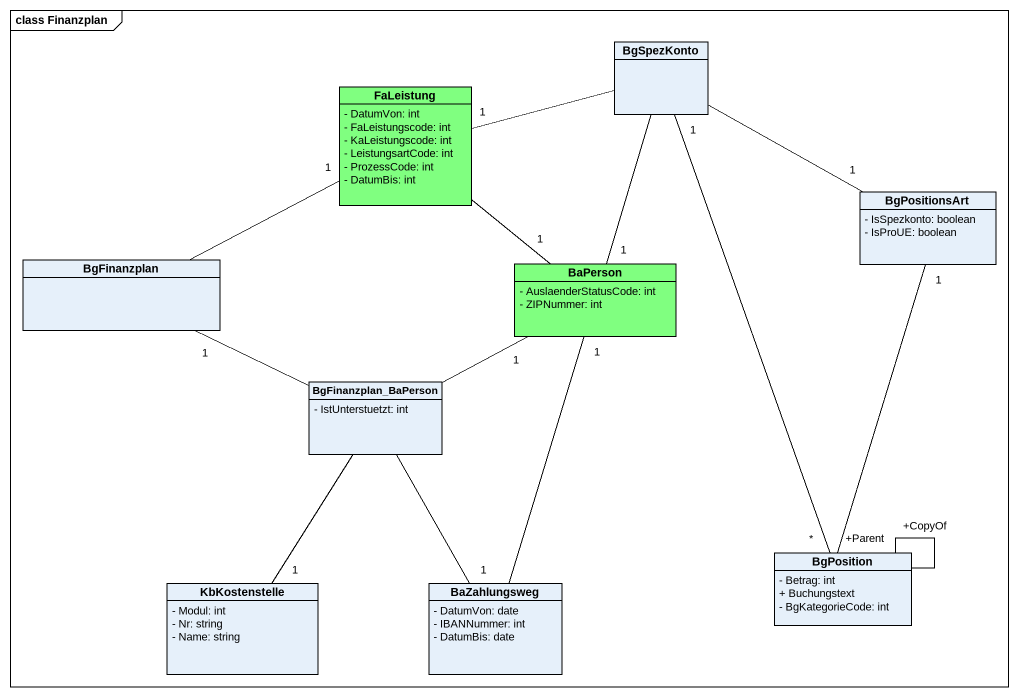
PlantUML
@startuml
mainframe class Finanzplan
hide circle
hide empty members
skinparam classAttributeIconSize 0
class BgSpezKonto
class FaLeistung #80FF80 {
  - DatumVon: int
  - FaLeistungscode: int
  - KaLeistungscode: int
  - LeistungsartCode: int
  - ProzessCode: int
  - DatumBis: int
}
class BgPositionsArt {
  - IsSpezkonto: boolean
  - IsProUE: boolean
}
class BgFinanzplan
class BaPerson #80FF80 {
  - AuslaenderStatusCode: int
  - ZIPNummer: int
}
class BgFinanzplan_BaPerson {
  - IstUnterstuetzt: int
}
class BgPosition {
  - Betrag: int
  + Buchungstext
  - BgKategorieCode: int
}
class KbKostenstelle {
  - Modul: int
  - Nr: string
  - Name: string
}
class BaZahlungsweg {
  - DatumVon: date
  - IBANNummer: int
  - DatumBis: date
}
BgSpezKonto -left- "1" FaLeistung
BgSpezKonto -right- "1" BgPositionsArt
BgSpezKonto -- "1" BaPerson
BgSpezKonto "1" -- "*" BgPosition
FaLeistung -- "1" BaPerson
BgFinanzplan -right- "1" FaLeistung
BgFinanzplan_BaPerson -left- "1" BgFinanzplan
BgFinanzplan_BaPerson -right- "1" BaPerson
BgFinanzplan_BaPerson -- "1" KbKostenstelle
BgFinanzplan_BaPerson -- "1" BaZahlungsweg
BgPosition -up- "1" BgPositionsArt
BgPosition -- "+Parent" BgPosition
BgPosition -- "+CopyOf" BgPosition
BaZahlungsweg -up- "1" BaPerson
@enduml
